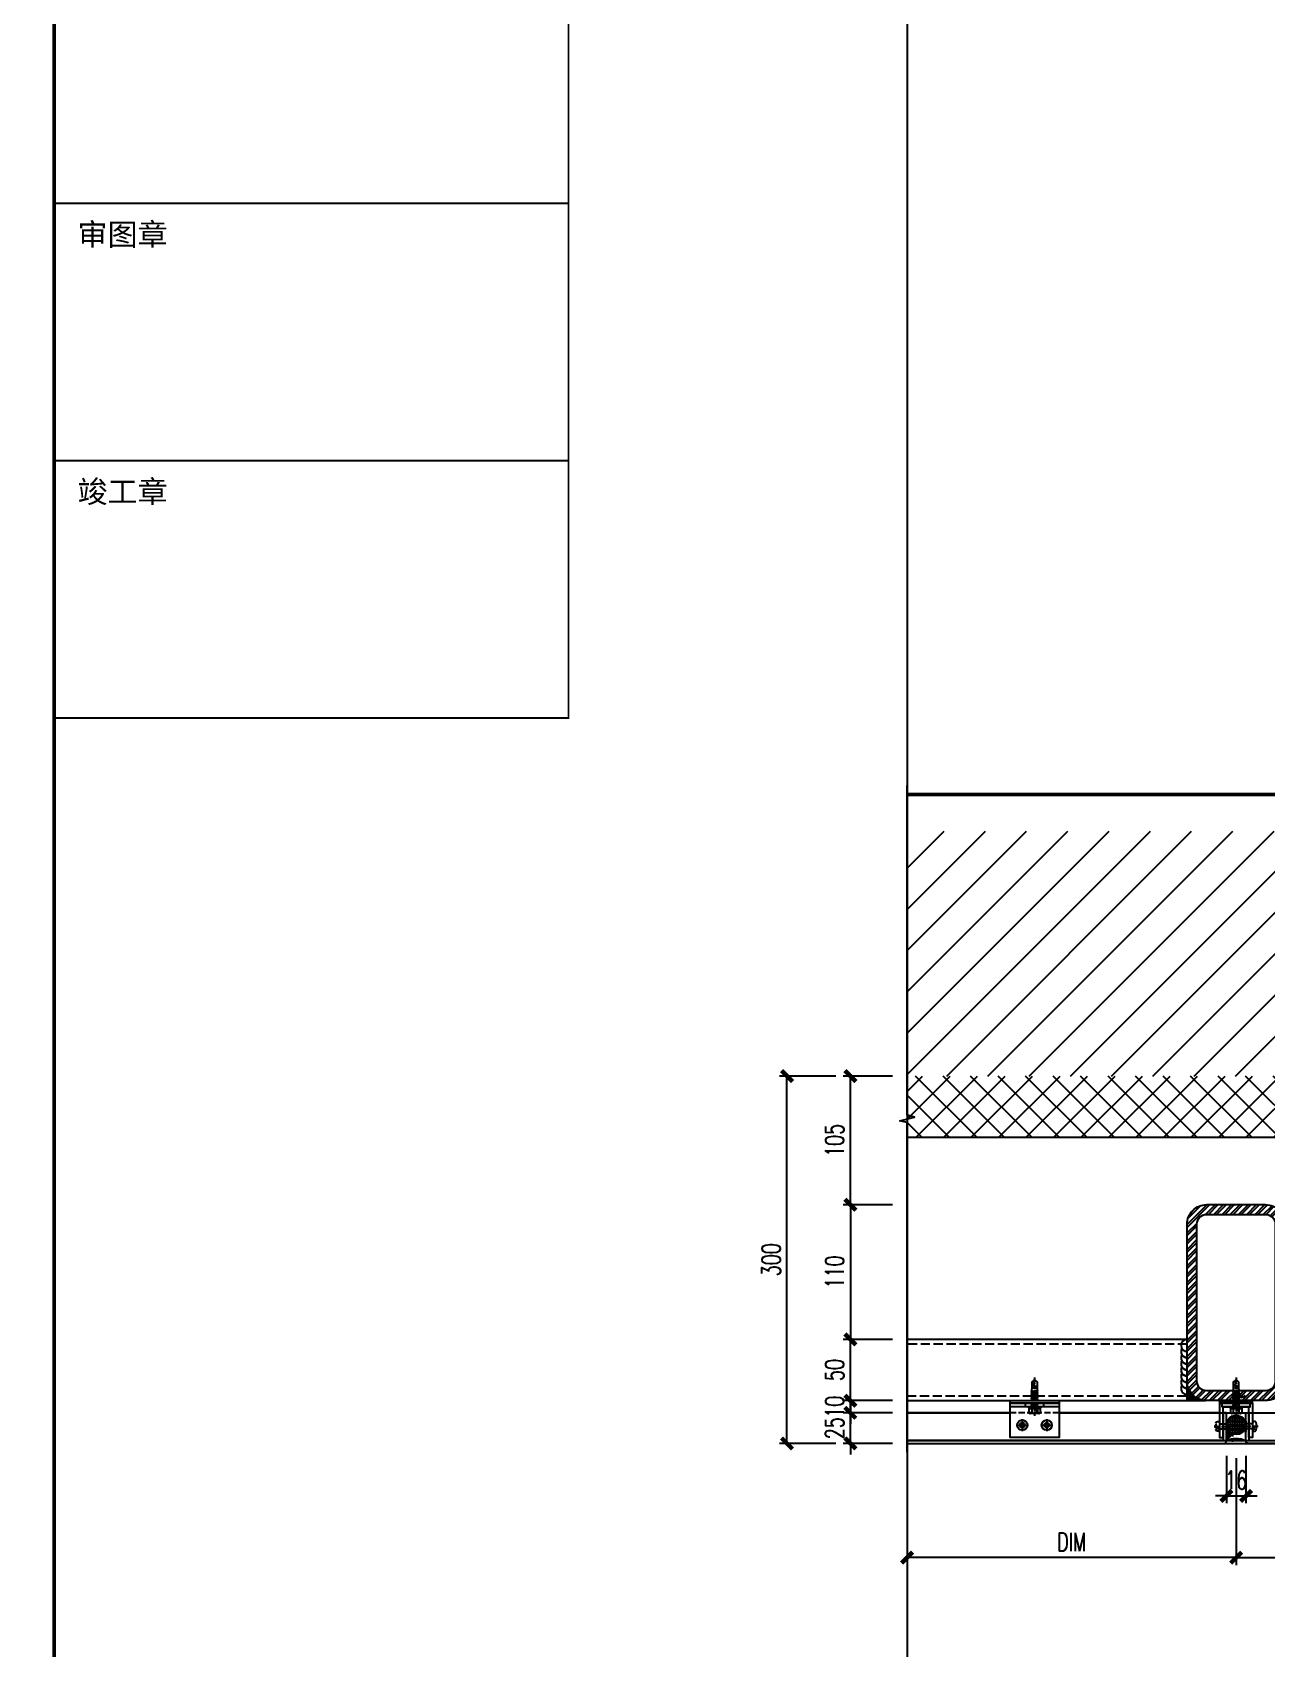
# Model space of a CAD drawing. Extents: x -160106 to 966792, y -663931 to 1550022.
# Drawn here: x -72099 to -71091, y -99144 to -97824 of the extents above; entities that cross this region are included whole.
import ezdxf
from ezdxf.enums import TextEntityAlignment as Align
from ezdxf.xclip import XClip

# ---------------------------------------------------------------- set-up
doc = ezdxf.new("R2010")
doc.units = 0
for name, pattern in [('CENTER', [2, 1.25, -0.25, 0.25, -0.25]), ('ZN-CENTER', [2, 1.25, -0.25, 0.25, -0.25]), ('ZN-DASH', [0.35, 0.25, -0.1])]:
    doc.linetypes.add(name, pattern=pattern)
for name, color, linetype in [('!ZN1-填充-8', 8, 'Continuous'), ('!ZN3-玻璃幕墙-4', 4, 'Continuous'), ('!ZN3-铝板幕墙-3', 3, 'Continuous'), ('!ZN4-焊缝-8', 8, 'Continuous'), ('!ZN4-辅助材料-1', 1, 'Continuous'), ('!ZN4-配件-11', 11, 'Continuous'), ('!ZN5-钢材投影-40', 40, 'Continuous'), ('!ZN5-钢材断面-2', 2, 'Continuous'), ('!ZN5-铝材投影-112', 112, 'Continuous'), ('!ZN6-虚线-8', 8, 'ZN-DASH'), ('0-cxFrame', 155, 'Continuous'), ('3符号', 173, 'Continuous'), ('DIM', 173, 'Continuous'), ('qianming', 155, 'Continuous')]:
    doc.layers.add(name, color=color, linetype=linetype)
doc.layers.add('0-cxText', color=131, linetype='Continuous', lineweight=25)
doc.layers.add('@ZN-型材编号（非打印层）', color=8, linetype='Continuous', plot=False)
doc.styles.add('cx_biaoti', font='')
doc.styles.add('cx_tuming', font='simhei.ttf')
doc.styles.add('cx_tuqian1', font='')
doc.styles.add('DHTEXT-1', font='ROMANS.shx', dxfattribs={"width": 0.7, "bigfont": 'CHINESE.shx'})
doc.styles.add('ZNTextStyle', font='ROMANS.shx', dxfattribs={"width": 0.7, "bigfont": 'CHINESE.shx'})
doc.styles.add('图框宋体', font='', dxfattribs={"width": 0.75})
doc.styles.add('黑体', font='simhei.ttf', dxfattribs={"height": 12})
doc.styles.get('cx_biaoti').set_extended_font_data('SimSun')
doc.styles.get('cx_tuqian1').set_extended_font_data('SimSun')
doc.styles.get('图框宋体').set_extended_font_data('SimSun')
doc.dimstyles.new('ZN6', dxfattribs={"dimscale": 6, "dimtxt": 2.5, "dimasz": 1.5, "dimexe": 1, "dimexo": 2, "dimgap": 0.9, "dimtad": 1, "dimdec": 0, "dimdsep": 46, "dimtxsty": 'DHTEXT-1', "dimblk": 'ARCHTICK', "dimcen": 2.5, "dimclrd": 173, "dimclre": 173, "dimclrt": 7, "dimazin": 2, "dimtfac": 1, "dimtdec": 1, "dimtix": 1, "dimtmove": 2, "dimatfit": 3, "dimfxl": 0, "dimtolj": 1, "dimtzin": 0, "dimarcsym": 0})

# ---------------------------------------------------------------- blocks, each defined once
blk = doc.blocks.new('20180403.10432054')
at = {"layer": '!ZN1-填充-8'}
h = blk.add_hatch(dxfattribs=at)
h.set_pattern_fill('ANSI32', color=256, style=0)
h.set_pattern_definition([(45, (-40, 0), (-3.3676, 3.3676), []), (45, (-37.755, 0), (-3.3676, 3.3676), [])])
edge = h.paths.add_edge_path(flags=16)
edge.add_line((-24, 152), (24, 152))
edge.add_arc((24, 144), 8, 0, 90, ccw=False)
edge.add_line((32, 144), (32, 16))
edge.add_arc((24, 16), 8, -90, 0, ccw=False)
edge.add_line((24, 8), (-24, 8))
edge.add_arc((-24, 16), 8, 180, 270, ccw=False)
edge.add_line((-32, 16), (-32, 144))
edge.add_arc((-24, 144), 8, 90, 180, ccw=False)
edge = h.paths.add_edge_path()
edge.add_line((-24, 160), (24, 160))
edge.add_arc((24, 144), 16, 0, 90, ccw=False)
edge.add_line((40, 144), (40, 16))
edge.add_arc((24, 16), 16, -90, 0, ccw=False)
edge.add_line((24, 0), (-24, 0))
edge.add_arc((-24, 16), 16, 180, 270, ccw=False)
edge.add_line((-40, 16), (-40, 144))
edge.add_arc((-24, 144), 16, 90, 180, ccw=False)
at = {"layer": '!ZN5-钢材断面-2'}
for points in [[(-24, 160), (24, 160, -0.414214), (40, 144), (40, 16, -0.414214), (24, 0), (-24, 0, -0.414214), (-40, 16), (-40, 144, -0.414214)], [(-24, 152), (24, 152, -0.414214), (32, 144), (32, 16, -0.414214), (24, 8), (-24, 8, -0.414214), (-32, 16), (-32, 144, -0.414214)]]:
    blk.add_lwpolyline(points, format="xyb", close=True, dxfattribs=at)
at = {"layer": '@ZN-型材编号（非打印层）', "style": 'ZNTextStyle', "width": 0.7}
blk.add_text('160x80x8', height=2, dxfattribs=at).set_placement((1.9, 3.3), align=Align.MIDDLE_CENTER)
blk = doc.blocks.new('*U2073')
at = {"layer": '!ZN3-玻璃幕墙-4'}
blk.add_blockref('20180403.10432054', (0, 0), dxfattribs=at)
blk = doc.blocks.new('铝板16mm胶缝')
at = {"layer": '!ZN1-填充-8'}
h = blk.add_hatch(dxfattribs=at)
h.set_pattern_fill('HONEY', color=256, scale=0.7, angle=-270, style=0)
h.set_pattern_definition([(90, (10097.3199, 185.0233), (-0.9623705, 1.666875), [1.11125, -2.2225]), (210, (10097.3199, 185.0233), (-0.962370845, -1.6668748), [1.11125, -2.2225]), (150, (10097.3199, 185.0233), (-1.924741345, 2e-07), [-2.2225, 1.11125])])
edge = h.paths.add_edge_path()
edge.add_ellipse((-8.5, 14.6), major_axis=(-8, 0), ratio=0.974793, start_angle=0, end_angle=360)
h = blk.add_hatch(dxfattribs=at)
h.set_pattern_fill('ANSI35', color=256, scale=0.5, angle=-270, style=0)
h.set_pattern_definition([(135, (0, 0), (-1.12253, -1.12253), []), (135, (0, 1.1225), (-1.12253, -1.12253), [1.984375, -0.396875, 0, -0.396875])])
edge = h.paths.add_edge_path()
edge.add_line((-0.5, 1.4), (-0.5, 14.6))
edge.add_line((-16.5, 1.4), (-16.5, 14.6))
edge.add_ellipse((-8.5, 14.6), major_axis=(-8, 0), ratio=0.974793, start_angle=0, end_angle=180)
edge.add_arc((-8.5, -14.4), 17.7, 63.1657, 116.8343)
at = {"layer": '!ZN4-辅助材料-1', "ltscale": 0.5}
blk.add_arc((-8.5, -14.4), 17.7, 63.1657, 116.8343, dxfattribs=at)
blk.add_ellipse((-8.5, 14.6), major_axis=(-8, 0), ratio=0.974793, dxfattribs=at)
at = {"layer": 'Defpoints', "ltscale": 0.5}
for p in [(-16.5, -0.6), (-8.5, -0.6), (-0.5, -0.6)]:
    blk.add_point(p, dxfattribs=at)
blk = doc.blocks.new('*U3378')
at = {"color": 0, "linetype": 'ZN-CENTER', "ltscale": 3}
blk.add_line((24, 0), (-7.3, 0), dxfattribs=at)
at = {"ltscale": 10}
for p, q in [((-5.4, -3.5), (-5.4, 3.5)), ((-1, 4.6), (-4.9, 4.6)), ((-1, 2.3), (-4.9, 2.3)), ((-0.6, -5.1), (-0.6, 5.1)), ((-0.2, 5.5), (0, 4.8)), ((0, -4.8), (0, 4.8)), ((0, 2.1), (14.3, 2.1)), ((1.4, 2.7), (2.2, -2.7)), ((3.2, 2.7), (4, -2.7)), ((5, 2.7), (5.8, -2.7)), ((6.8, 2.7), (7.6, -2.7)), ((8.6, 2.7), (9.4, -2.7)), ((10.4, 2.7), (11.2, -2.7)), ((12.2, 2.7), (13, -2.7)), ((-1, -2.3), (-4.9, -2.3)), ((-1, -4.6), (-4.9, -4.6)), ((-0.2, -5.5), (0, -4.8)), ((14.3, -2.1), (0, -2.1))]:
    blk.add_line(p, q, dxfattribs=at)
for points in [[(1.8, -2.1), (1, 2.1), (1.4, 2.7), (1.8, 2.1), (2.6, -2.1), (2.2, -2.7)], [(3.6, -2.1), (2.8, 2.1), (3.2, 2.7), (3.6, 2.1), (4.4, -2.1), (4, -2.7)], [(5.4, -2.1), (4.6, 2.1), (5, 2.7), (5.4, 2.1), (6.2, -2.1), (5.8, -2.7)], [(7.2, -2.1), (6.4, 2.1), (6.8, 2.7), (7.2, 2.1), (8, -2.1), (7.6, -2.7)], [(9, -2.1), (8.2, 2.1), (8.6, 2.7), (9, 2.1), (9.8, -2.1), (9.4, -2.7)], [(10.8, -2.1), (10, 2.1), (10.4, 2.7), (10.8, 2.1), (11.6, -2.1), (11.2, -2.7)], [(12.6, -2.1), (11.8, 2.1), (12.2, 2.7), (12.6, 2.1), (13.4, -2.1), (13, -2.7)]]:
    blk.add_lwpolyline(points, close=True, dxfattribs=at)
for points in [[(14.3, -2.1, -0.414214), (14.4, -2.2), (14.4, -2.3), (20.2, -2.3), (22, -0.3), (22, 0.3), (20.2, 2.3), (14.4, 2.3), (14.4, 2.2, -0.414214), (14.3, 2.1)], [(16.5, -2.3), (16.4, -1.2), (15.8, -1.5, -0.530462), (15, -1.2), (14.8, 0.1, -0.651316), (15.5, 0.5), (16, 0.2), (16.8, 0.7), (22, -0.3, -0.201226), (20.2, 2.3)]]:
    blk.add_lwpolyline(points, format="xyb", dxfattribs=at)
for centre, radius, start, end in [((-3.9, 3.5), 1.58, 133.1736, 226.8264), ((0.1, 0), 5.58, 155.5673, 204.4327), ((0.1, 3.5), 1.58, 133.1736, 226.8264), ((4.1, 0), 5.58, 155.5673, 204.4327), ((7.5, -2.9), 11.3, 132.4922, 138.6064), ((-3.9, -3.5), 1.58, 133.1736, 226.8264), ((0.1, -3.5), 1.58, 133.1736, 226.8264), ((7.5, 2.9), 11.3, 221.3936, 227.5078)]:
    blk.add_arc(centre, radius, start, end, dxfattribs=at)
at = {"layer": 'Defpoints', "color": 0, "ltscale": 10, "style": 'DHTEXT-1', "width": 0.7}
blk.add_text('5.5', height=1, rotation=90, dxfattribs=at).set_placement((-2.5, -0.9), align=Align.CENTER)
blk = doc.blocks.new('铝板连接件1(新规)')
at = {"layer": '!ZN1-填充-8'}
h = blk.add_hatch(dxfattribs=at)
h.set_pattern_fill('NET3', color=256, scale=0.4, angle=180, style=0)
h.set_pattern_definition([(180, (18968.597, 39999.0891), (-1e-15, -1.27), []), (240, (18968.597, 39999.0891), (1.099852263, -0.635), []), (300, (18968.597, 39999.0891), (1.099852263, 0.635), [])])
h.paths.add_polyline_path([(-13.5, 2), (-13.5, 0), (13.5, 0), (13.5, 2)])
at = {"layer": '!ZN4-辅助材料-1', "ltscale": 5}
blk.add_lwpolyline([(-13.5, 2), (-13.5, 0), (13.5, 0), (13.5, 2)], close=True, dxfattribs=at)
at = {"layer": '!ZN5-铝材投影-112'}
for points in [[(11.5, 2), (-13.5, 2), (-13.5, 30), (-10.5, 30), (-10.5, 5), (11.5, 5)], [(-11.5, 2), (13.5, 2), (13.5, 30), (10.5, 30), (10.5, 5), (-11.5, 5)]]:
    blk.add_lwpolyline(points, close=True, dxfattribs=at)
at = {"layer": '!ZN4-配件-11', "color": 1, "rotation": 270}
blk.add_blockref('*U3378', (0, 5), dxfattribs=at)
blk = doc.blocks.new('*U3563')
at = {"color": 0, "linetype": 'CENTER', "ltscale": 3}
blk.add_line((10, 0), (-2.5, 0), dxfattribs=at)
at = {"linetype": 'ByBlock', "lineweight": -2, "ltscale": 10}
for p, q in [((-1.2, -3), (-1.2, 3)), ((0, 4.2), (0, -4.2)), ((5.5, 2), (0, 2)), ((5.5, 2.5), (5.5, -2.5)), ((5.5, -2), (0, -2))]:
    blk.add_line(p, q, dxfattribs=at)
for centre, radius, start, end in [((4.4, 0), 5.96, 160.395, 199.605), ((0, 3), 1.2, 90, 180), ((7, 2.5), 1.5, 348.448, 180), ((16.2, 0), 8, 164.3308, 195.6692), ((6.2, 0), 2.67, 323.2266, 36.7843), ((0, -3), 1.2, 180, 270), ((7, -2.5), 1.5, 180, 11.552)]:
    blk.add_arc(centre, radius, start, end, dxfattribs=at)
at = {"layer": 'Defpoints', "color": 0, "ltscale": 10, "style": 'DHTEXT-1', "width": 0.7}
blk.add_text('D4', height=1, rotation=90, dxfattribs=at).set_placement((7.4, -1.8), align=Align.CENTER)
blk = doc.blocks.new('*U2075')
at = {"layer": '!ZN3-铝板幕墙-3'}
for p, q in [((-13.5, -5), (-625, -5)), ((13.5, -5), (625, -5))]:
    blk.add_line(p, q, dxfattribs=at)
for points in [[(-625, -30), (-10, -30, 0.414214), (-8, -28), (-8, -5), (-10.5, -5), (-10.5, -27, -0.414214), (-11, -27.5), (-625, -27.5)], [(625, -30), (10, -30, -0.414214), (8, -28), (8, -5), (10.5, -5), (10.5, -27, 0.414214), (11, -27.5), (625, -27.5)]]:
    blk.add_lwpolyline(points, format="xyb", dxfattribs=at)
at = {"layer": '!ZN4-辅助材料-1'}
blk.add_blockref('铝板16mm胶缝', (8.5, -29.4), dxfattribs=at)
at = {"layer": '!ZN4-配件-11', "rotation": 180}
blk.add_blockref('铝板连接件1(新规)', (0, 5), dxfattribs=at)
at = {"layer": '!ZN4-配件-11', "color": 1, "xscale": -1}
blk.add_blockref('*U3563', (-8, -16), dxfattribs=at)
at = {"layer": '!ZN4-配件-11', "color": 1}
blk.add_blockref('*U3563', (8, -16), dxfattribs=at)
blk = doc.blocks.new('20210830091405')
at = {"layer": '!ZN1-填充-8', "ltscale": 20}
h = blk.add_hatch(color=256, dxfattribs=at)
h.dxf.hatch_style = 1
edge = h.paths.add_edge_path()
edge.add_line((0, 8), (0, 0))
edge.add_line((0, 0), (8, 0))
edge.add_arc((8, 8), 8, 180, 270, ccw=False)
at = {"layer": '!ZN4-焊缝-8', "color": 8, "ltscale": 20}
blk.add_lwpolyline([(0, 8), (0, 0), (8, 0, -0.414214), (0, 8, 0.124793)], format="xyb", dxfattribs=at)
blk = doc.blocks.new('*U1991')
at = {"color": 0, "linetype": 'ZN-CENTER', "ltscale": 3}
blk.add_line((24, 0), (-7.3, 0), dxfattribs=at)
at = {"ltscale": 10}
for p, q in [((-5.4, -3.5), (-5.4, 3.5)), ((-1, 4.6), (-4.9, 4.6)), ((-1, 2.3), (-4.9, 2.3)), ((-0.6, -5.1), (-0.6, 5.1)), ((-0.2, 5.5), (0, 4.8)), ((0, -4.8), (0, 4.8)), ((0, 2.1), (14.3, 2.1)), ((1.4, 2.7), (2.2, -2.7)), ((3.2, 2.7), (4, -2.7)), ((5, 2.7), (5.8, -2.7)), ((6.8, 2.7), (7.6, -2.7)), ((8.6, 2.7), (9.4, -2.7)), ((10.4, 2.7), (11.2, -2.7)), ((12.2, 2.7), (13, -2.7)), ((-1, -2.3), (-4.9, -2.3)), ((-1, -4.6), (-4.9, -4.6)), ((-0.2, -5.5), (0, -4.8)), ((14.3, -2.1), (0, -2.1))]:
    blk.add_line(p, q, dxfattribs=at)
for points in [[(1.8, -2.1), (1, 2.1), (1.4, 2.7), (1.8, 2.1), (2.6, -2.1), (2.2, -2.7)], [(3.6, -2.1), (2.8, 2.1), (3.2, 2.7), (3.6, 2.1), (4.4, -2.1), (4, -2.7)], [(5.4, -2.1), (4.6, 2.1), (5, 2.7), (5.4, 2.1), (6.2, -2.1), (5.8, -2.7)], [(7.2, -2.1), (6.4, 2.1), (6.8, 2.7), (7.2, 2.1), (8, -2.1), (7.6, -2.7)], [(9, -2.1), (8.2, 2.1), (8.6, 2.7), (9, 2.1), (9.8, -2.1), (9.4, -2.7)], [(10.8, -2.1), (10, 2.1), (10.4, 2.7), (10.8, 2.1), (11.6, -2.1), (11.2, -2.7)], [(12.6, -2.1), (11.8, 2.1), (12.2, 2.7), (12.6, 2.1), (13.4, -2.1), (13, -2.7)]]:
    blk.add_lwpolyline(points, close=True, dxfattribs=at)
for points in [[(14.3, -2.1, -0.414214), (14.4, -2.2), (14.4, -2.3), (20.2, -2.3), (22, -0.3), (22, 0.3), (20.2, 2.3), (14.4, 2.3), (14.4, 2.2, -0.414214), (14.3, 2.1)], [(16.5, -2.3), (16.4, -1.2), (15.8, -1.5, -0.530462), (15, -1.2), (14.8, 0.1, -0.651316), (15.5, 0.5), (16, 0.2), (16.8, 0.7), (22, -0.3, -0.201226), (20.2, 2.3)]]:
    blk.add_lwpolyline(points, format="xyb", dxfattribs=at)
for centre, radius, start, end in [((-3.9, 3.5), 1.58, 133.1736, 226.8264), ((0.1, 0), 5.58, 155.5673, 204.4327), ((0.1, 3.5), 1.58, 133.1736, 226.8264), ((4.1, 0), 5.58, 155.5673, 204.4327), ((7.5, -2.9), 11.3, 132.4922, 138.6064), ((-3.9, -3.5), 1.58, 133.1736, 226.8264), ((0.1, -3.5), 1.58, 133.1736, 226.8264), ((7.5, 2.9), 11.3, 221.3936, 227.5078)]:
    blk.add_arc(centre, radius, start, end, dxfattribs=at)
at = {"layer": 'Defpoints', "color": 0, "ltscale": 10, "style": 'DHTEXT-1', "width": 0.7}
blk.add_text('5.5', height=1, rotation=90, dxfattribs=at).set_placement((-2.5, -0.9), align=Align.CENTER)
blk = doc.blocks.new('*U2070')
at = {"color": 0, "linetype": 'CENTER', "ltscale": 3}
for p, q in [((4.9, 0), (-4.9, 0)), ((0, 4.9), (0, -4.9))]:
    blk.add_line(p, q, dxfattribs=at)
at = {"linetype": 'ByBlock', "ltscale": 10}
for radius in [4.2, 2, 1.23]:
    blk.add_circle((0, 0), radius, dxfattribs=at)
blk = doc.blocks.new('*U2372')
at = {"ltscale": 0.125}
blk.add_wipeout([(-20, -30), (20, -30), (20, -5), (-20, -5)], dxfattribs=at).dxf.layer = '!ZN6-虚线-8'
at = {"layer": '!ZN1-填充-8'}
h = blk.add_hatch(dxfattribs=at)
h.set_pattern_fill('NET3', color=256, scale=0.75, angle=180, style=0)
h.set_pattern_definition([(180, (-1731.706, 294.7402), (-3e-16, -2.38125), []), (240, (-1731.706, 294.7402), (2.062223, -1.190625), []), (300, (-1731.706, 294.7402), (2.062223, 1.190625), [])])
h.paths.add_polyline_path([(20, 0), (-20, 0), (-20, -2), (20, -2)])
at = {"layer": '!ZN5-铝材投影-112'}
blk.add_lwpolyline([(20, -2), (-20, -2), (-20, -30), (20, -30)], close=True, dxfattribs=at)
at = {"layer": '!ZN6-虚线-8', "color": 8, "linetype": 'ZN-DASH', "ltscale": 20}
blk.add_line((-20, -10), (20, -10), dxfattribs=at)
at = {"layer": '!ZN6-虚线-8', "linetype": 'ZN-DASH', "ltscale": 10}
for p, q in [((-7.5, -5), (-7.5, -2)), ((7.5, -5), (7.5, -2))]:
    blk.add_line(p, q, dxfattribs=at)
at = {"layer": '!ZN4-配件-11', "color": 1, "xscale": -1, "rotation": 270}
for name, p in [('*U1991', (0, -5)), ('*U2070', (-10, -20)), ('*U2070', (10, -20))]:
    blk.add_blockref(name, p, dxfattribs=at)
at = {"ltscale": 0.25}
blk.add_wipeout([(20, 0), (20, -2), (-20, -2), (-20, 0)], dxfattribs=at).dxf.layer = '!ZN4-辅助材料-1'
at = {"layer": '!ZN4-辅助材料-1'}
blk.add_lwpolyline([(20, 0), (-20, 0), (-20, -2), (20, -2)], close=True, dxfattribs=at)
at = {"layer": '!ZN5-铝材投影-112', "ltscale": 0.25}
blk.add_line((-20, -5), (20, -5), dxfattribs=at)
blk = doc.blocks.new('20250826160552')
at = {"layer": '!ZN1-填充-8'}
h = blk.add_hatch(dxfattribs=at)
h.set_pattern_fill('ANSI37', color=256, scale=10, style=0)
h.set_pattern_definition([(45, (-6672.397, -121.143), (-11.22532, 11.22532), []), (135, (-6672.397, -121.143), (-11.22532, -11.22532), [])])
h.paths.add_polyline_path([(-3716.5, 300), (-3716.5, 250), (-250, 250), (-250, 700), (-300, 700), (-300, 300)])
h = blk.add_hatch(dxfattribs=at)
h.set_pattern_fill('ANSI31', color=256, scale=15, style=0)
h.set_pattern_definition([(45, (-11945.631, -4179.27), (-16.83798, 16.83798), [])])
h.paths.add_polyline_path([(-3750, 500), (-3750, 300), (-900, 300), (-900, 500)])
blk.add_lwpolyline([(-3716.5, 250), (-250, 250), (-250, 700)], dxfattribs=at)
at = {"layer": '!ZN3-铝板幕墙-3'}
for points in [[(-3800, 335), (-3800, 0), (30, 0), (30, 695)], [(-3797.5, 332.5), (-3797.5, 2.5), (27.5, 2.5), (27.5, 692.5)], [(-3775, 310), (-3775, 25), (5, 25), (5, 692.5)]]:
    blk.add_lwpolyline(points, dxfattribs=at)
at = {"layer": '!ZN4-焊缝-8', "color": 8, "ltscale": 20}
blk.add_lwpolyline([(-1340, 85, 1), (-1340, 75, -0.267949), (-1344.3, 77.5, 0.57735), (-1340, 70, -0.267949), (-1344.3, 72.5, 0.57735), (-1340, 65, -0.267949), (-1344.3, 67.5, 0.57735), (-1340, 60, -0.267949), (-1344.3, 62.5, 0.57735), (-1340, 55, -0.267949), (-1344.3, 57.5, 0.57735), (-1340, 50, -0.267949), (-1344.3, 52.5, 0.57735), (-1340, 45, -0.267949), (-1344.3, 47.5, 0.57735), (-1340, 40)], format="xyb", dxfattribs=at)
at = {"layer": '!ZN5-钢材投影-40', "ltscale": 30}
for p, q in [((-1340, 85), (-2510, 85)), ((-1340, 35), (-1340, 85))]:
    blk.add_line(p, q, dxfattribs=at)
at = {"layer": '!ZN5-钢材投影-40'}
blk.add_line((-2510, 35), (-1340, 35), dxfattribs=at)
at = {"layer": '!ZN6-虚线-8', "ltscale": 30}
blk.add_line((-1340, 81), (-2510, 81), dxfattribs=at)
blk.add_lwpolyline([(-2510, 39), (-1340, 39)], dxfattribs=at)
at = {"color": 4, "linetype": 'ZN-DASH', "ltscale": 30, "const_width": 3}
blk.add_lwpolyline([(-3800.1, 530), (-930, 530), (-930, 1130), (-250, 1130), (-250, 830.4)], dxfattribs=at)
at = {"layer": '!ZN5-钢材断面-2'}
blk.add_blockref('*U2073', (-1300, 35), dxfattribs=at)
blk.add_blockref('*U2075', (-1300, 30))
at = {"ltscale": 20, "xscale": 1.878270804985896, "yscale": 1.878270804985896, "zscale": 1.878270804985896}
blk.add_blockref('20210830091405', (-1340, 35), dxfattribs=at)
at = {"xscale": -1}
blk.add_blockref('*U2372', (-1464.6, 35), dxfattribs=at)
blk = doc.blocks.new('zjcx_lan_xinxi(Dragon)')
for p, q in [((7000, -3200), (0, -3200)), ((7000, -6700), (0, -6700)), ((7000, -10200), (0, -10200)), ((7000, -13700), (0, -13700)), ((7000, -17200), (0, -17200))]:
    blk.add_line(p, q)
at = {"const_width": 25}
blk.add_lwpolyline([(0, -20700), (7000, -20700), (7000, 0), (0, 0)], close=True, dxfattribs=at)
for points in [[(2500, -3200), (2500, 0)], [(4500, -3200), (4500, 0)], [(0, -800), (7000, -800)], [(0, -1600), (7000, -1600)], [(0, -2400), (7000, -2400)]]:
    blk.add_lwpolyline(points)
for points in [[(7000, -3200), (7000, 0)], [(0, -3200), (7000, -3200)], [(0, -20700), (7000, -20700), (7000, -3200)], [(0, -20700), (7000, -20700)]]:
    blk.add_lwpolyline(points, dxfattribs=at)
at = {"style": '图框宋体'}
for s, p in [('实   名', (3500, -400)), ('签   名', (5750, -400)), ('项目负责人', (1204, -1200)), ('专业负责人', (1250, -2000)), ('设  计  人', (1250, -2800))]:
    blk.add_text(s, height=300, dxfattribs=at).set_placement(p, align=Align.MIDDLE)
for s, p in [('注册（执业）章', (318, -3771)), ('预留章', (318, -7271)), ('出图章(未盖出图专用章本图无效)', (318, -10771)), ('审图章', (318, -14271)), ('竣工章', (318, -17771))]:
    blk.add_text(s, height=300, dxfattribs=at).set_placement(p)
blk = doc.blocks.new('T-信息(Dragon)')
at = {"layer": '0-cxFrame'}
blk.add_blockref('zjcx_lan_xinxi(Dragon)', (0, 0), dxfattribs=at)
at = {"layer": 'qianming', "color": 3, "style": 'cx_biaoti'}
for s, p in [('宋月飞', (3585, -1168)), ('宋月飞', (3585, -1968)), ('叶佳超', (3585, -2768))]:
    blk.add_text(s, height=350, dxfattribs=at).set_placement(p, align=Align.MIDDLE_CENTER)
blk = doc.blocks.new('TK22.A2 L(Dragon)')
at = {"layer": '0-cxFrame', "const_width": 0.5}
blk.add_lwpolyline([(-80, 10), (-574, 10), (-574, 410), (-80, 410)], close=True, dxfattribs=at)
at = {"layer": '0-cxFrame', "xscale": 0.01, "yscale": 0.01, "zscale": 0.01}
blk.add_blockref('T-信息(Dragon)', (-574, 410), dxfattribs=at)
at = {"style": '黑体', "flags": 4}
blk.add_attdef('图幅', text='', height=3.3, dxfattribs=at).set_placement((-40, 3), align=Align.RIGHT)
at = {"layer": '0-cxText', "flags": 4}
for tag, height, style, p in [('建设单位', 3.5, 'cx_tuming', (-45, 240)), ('项目名称', 3.5, 'cx_tuming', (-45, 210)), ('子项名称', 3.5, 'cx_tuming', (-45, 180)), ('工程编号', 3.3, 'cx_tuqian1', (-35, 165)), ('图名1', 3.5, 'cx_tuming', (-45, 87)), ('图名2', 3.5, 'cx_tuming', (-45, 79)), ('图名3', 3.5, 'cx_tuming', (-45, 71)), ('出图日期', 3.3, 'cx_tuqian1', (-39, 60)), ('专业', 3.3, 'cx_tuqian1', (-55, 52)), ('图号', 3.3, 'cx_tuqian1', (-55, 44)), ('版次', 3.3, 'cx_tuqian1', (-20, 44))]:
    blk.add_attdef(tag, text='', height=height, dxfattribs=dict(at, style=style)).set_placement(p, align=Align.MIDDLE)
at = {"layer": 'Defpoints', "color": 6, "flags": 4}
for tag, height, style, p in [('tufu', 3.3, '黑体', (-12, 12)), ('dwfname', 4, 'cx_tuqian1', (-80, 3))]:
    blk.add_attdef(tag, text='', height=height, dxfattribs=dict(at, style=style)).set_placement(p, align=Align.RIGHT)
blk = doc.blocks.new('_ArchTick')
at = {"color": 0, "linetype": 'ByBlock', "const_width": 0.4}
blk.add_lwpolyline([(-0.5, -0.5), (0.5, 0.5)], dxfattribs=at)
blk = doc.blocks.new('*D1266')
at = {"layer": 'Defpoints', "color": 0, "ltscale": 60, "transparency": 16777216}
for p in [(-71116.2, -98976.6), (-69836.2, -98976.6), (-69836.2, -99069.8)]:
    blk.add_point(p, dxfattribs=at)
at = {"layer": 'DIM', "color": 173, "linetype": 'ByBlock', "lineweight": -2, "ltscale": 60, "transparency": 16777216}
for p, q in [((-71116.2, -98988.6), (-71116.2, -99075.8)), ((-69836.2, -98988.6), (-69836.2, -99075.8)), ((-71116.2, -99069.8), (-69836.2, -99069.8))]:
    blk.add_line(p, q, dxfattribs=at)
at = {"layer": 'DIM', "color": 173, "lineweight": -2, "ltscale": 60, "transparency": 16777216, "xscale": 9, "yscale": 9, "zscale": 9, "rotation": 180}
blk.add_blockref('_ArchTick', (-71116.2, -99069.8), dxfattribs=at)
at = {"layer": 'DIM', "color": 173, "lineweight": -2, "ltscale": 60, "transparency": 16777216, "xscale": 9, "yscale": 9, "zscale": 9}
blk.add_blockref('_ArchTick', (-69836.2, -99069.8), dxfattribs=at)
at = {"layer": 'DIM', "color": 7, "ltscale": 60, "transparency": 16777216, "insert": (-70476.2, -99056.9), "char_height": 15, "attachment_point": 5, "style": 'DHTEXT-1'}
blk.add_mtext('\\A1;1280', dxfattribs=at)
blk = doc.blocks.new('*D1267')
at = {"layer": 'Defpoints', "color": 0, "ltscale": 60, "transparency": 16777216}
for p in [(-71384.9, -98976.6), (-71116.2, -98976.6), (-71384.9, -99069.8)]:
    blk.add_point(p, dxfattribs=at)
at = {"layer": 'DIM', "color": 173, "linetype": 'ByBlock', "lineweight": -2, "ltscale": 60, "transparency": 16777216}
for p, q in [((-71384.9, -98988.6), (-71384.9, -99075.8)), ((-71116.2, -98988.6), (-71116.2, -99075.8)), ((-71116.2, -99069.8), (-71384.9, -99069.8))]:
    blk.add_line(p, q, dxfattribs=at)
at = {"layer": 'DIM', "color": 173, "lineweight": -2, "ltscale": 60, "transparency": 16777216, "xscale": 9, "yscale": 9, "zscale": 9, "rotation": 180}
blk.add_blockref('_ArchTick', (-71384.9, -99069.8), dxfattribs=at)
at = {"layer": 'DIM', "color": 173, "lineweight": -2, "ltscale": 60, "transparency": 16777216, "xscale": 9, "yscale": 9, "zscale": 9}
blk.add_blockref('_ArchTick', (-71116.2, -99069.8), dxfattribs=at)
at = {"layer": 'DIM', "color": 7, "ltscale": 60, "transparency": 16777216, "insert": (-71250.6, -99056.9), "char_height": 15, "width": 26.5, "attachment_point": 5, "style": 'DHTEXT-1'}
blk.add_mtext('\\A1;DIM', dxfattribs=at)
blk = doc.blocks.new('*D1268')
at = {"layer": 'Defpoints', "color": 0, "ltscale": 60, "transparency": 16777216}
for p in [(-71124.2, -98974.6), (-71108.2, -98974.6), (-71108.2, -99019.4)]:
    blk.add_point(p, dxfattribs=at)
at = {"layer": 'DIM', "color": 173, "linetype": 'ByBlock', "lineweight": -2, "ltscale": 60, "transparency": 16777216}
for p, q in [((-71124.2, -98986.6), (-71124.2, -99025.4)), ((-71108.2, -98986.6), (-71108.2, -99025.4)), ((-71124.2, -99019.4), (-71133.2, -99019.4)), ((-71124.2, -99019.4), (-71108.2, -99019.4)), ((-71108.2, -99019.4), (-71099.2, -99019.4))]:
    blk.add_line(p, q, dxfattribs=at)
at = {"layer": 'DIM', "color": 173, "lineweight": -2, "ltscale": 60, "transparency": 16777216, "xscale": 9, "yscale": 9, "zscale": 9}
blk.add_blockref('_ArchTick', (-71124.2, -99019.4), dxfattribs=at)
at = {"layer": 'DIM', "color": 173, "lineweight": -2, "ltscale": 60, "transparency": 16777216, "xscale": 9, "yscale": 9, "zscale": 9, "rotation": 180}
blk.add_blockref('_ArchTick', (-71108.2, -99019.4), dxfattribs=at)
at = {"layer": 'DIM', "color": 7, "ltscale": 60, "transparency": 16777216, "insert": (-71116.2, -99006.5), "char_height": 15, "attachment_point": 5, "style": 'DHTEXT-1'}
blk.add_mtext('\\A1;16', dxfattribs=at)
blk = doc.blocks.new('*D1270')
at = {"layer": 'Defpoints', "color": 0, "ltscale": 60, "transparency": 16777216}
for p in [(-71431.2, -98951.6), (-71384.9, -98951.6), (-71384.9, -98976.6)]:
    blk.add_point(p, dxfattribs=at)
at = {"layer": 'DIM', "color": 173, "linetype": 'ByBlock', "lineweight": -2, "ltscale": 60, "transparency": 16777216}
for p, q in [((-71431.2, -98951.6), (-71431.2, -98942.6)), ((-71396.9, -98951.6), (-71437.2, -98951.6)), ((-71431.2, -98976.6), (-71431.2, -98951.6)), ((-71396.9, -98976.6), (-71437.2, -98976.6)), ((-71431.2, -98976.6), (-71431.2, -98985.6))]:
    blk.add_line(p, q, dxfattribs=at)
at = {"layer": 'DIM', "color": 173, "lineweight": -2, "ltscale": 60, "transparency": 16777216, "xscale": 9, "yscale": 9, "zscale": 9}
for p, rotation in [((-71431.2, -98951.6), 270), ((-71431.2, -98976.6), 90)]:
    blk.add_blockref('_ArchTick', p, dxfattribs=dict(at, rotation=rotation))
at = {"layer": 'DIM', "color": 7, "ltscale": 60, "transparency": 16777216, "insert": (-71444.1, -98964.1), "char_height": 15, "attachment_point": 5, "rotation": 90, "style": 'DHTEXT-1'}
blk.add_mtext('\\A1;25', dxfattribs=at)
blk = doc.blocks.new('*D1271')
at = {"layer": 'Defpoints', "color": 0, "ltscale": 60, "transparency": 16777216}
for p in [(-71384.9, -98941.6), (-71431.2, -98951.6), (-71384.9, -98951.6)]:
    blk.add_point(p, dxfattribs=at)
at = {"layer": 'DIM', "color": 173, "linetype": 'ByBlock', "lineweight": -2, "ltscale": 60, "transparency": 16777216}
for p, q in [((-71431.2, -98941.6), (-71431.2, -98932.6)), ((-71396.9, -98941.6), (-71437.2, -98941.6)), ((-71431.2, -98941.6), (-71431.2, -98951.6)), ((-71396.9, -98951.6), (-71437.2, -98951.6)), ((-71431.2, -98951.6), (-71431.2, -98960.6))]:
    blk.add_line(p, q, dxfattribs=at)
at = {"layer": 'DIM', "color": 173, "lineweight": -2, "ltscale": 60, "transparency": 16777216, "xscale": 9, "yscale": 9, "zscale": 9}
for p, rotation in [((-71431.2, -98941.6), 270), ((-71431.2, -98951.6), 90)]:
    blk.add_blockref('_ArchTick', p, dxfattribs=dict(at, rotation=rotation))
at = {"layer": 'DIM', "color": 7, "ltscale": 60, "transparency": 16777216, "insert": (-71444.1, -98946.6), "char_height": 15, "attachment_point": 5, "rotation": 90, "style": 'DHTEXT-1'}
blk.add_mtext('\\A1;10', dxfattribs=at)
blk = doc.blocks.new('*D1272')
at = {"layer": 'Defpoints', "color": 0, "ltscale": 60, "transparency": 16777216}
for p in [(-71431.2, -98891.6), (-71384.9, -98891.6), (-71384.9, -98941.6)]:
    blk.add_point(p, dxfattribs=at)
at = {"layer": 'DIM', "color": 173, "linetype": 'ByBlock', "lineweight": -2, "ltscale": 60, "transparency": 16777216}
for p, q in [((-71396.9, -98891.6), (-71437.2, -98891.6)), ((-71431.2, -98941.6), (-71431.2, -98891.6)), ((-71396.9, -98941.6), (-71437.2, -98941.6))]:
    blk.add_line(p, q, dxfattribs=at)
at = {"layer": 'DIM', "color": 173, "lineweight": -2, "ltscale": 60, "transparency": 16777216, "xscale": 9, "yscale": 9, "zscale": 9}
for p, rotation in [((-71431.2, -98891.6), 90), ((-71431.2, -98941.6), 270)]:
    blk.add_blockref('_ArchTick', p, dxfattribs=dict(at, rotation=rotation))
at = {"layer": 'DIM', "color": 7, "ltscale": 60, "transparency": 16777216, "insert": (-71444.1, -98916.6), "char_height": 15, "attachment_point": 5, "rotation": 90, "style": 'DHTEXT-1'}
blk.add_mtext('\\A1;50', dxfattribs=at)
blk = doc.blocks.new('*D1273')
at = {"layer": 'Defpoints', "color": 0, "ltscale": 60, "transparency": 16777216}
for p in [(-71384.9, -98781.6), (-71431.2, -98891.6), (-71384.9, -98891.6)]:
    blk.add_point(p, dxfattribs=at)
at = {"layer": 'DIM', "color": 173, "linetype": 'ByBlock', "lineweight": -2, "ltscale": 60, "transparency": 16777216}
for p, q in [((-71396.9, -98781.6), (-71437.2, -98781.6)), ((-71431.2, -98781.6), (-71431.2, -98891.6)), ((-71396.9, -98891.6), (-71437.2, -98891.6))]:
    blk.add_line(p, q, dxfattribs=at)
at = {"layer": 'DIM', "color": 173, "lineweight": -2, "ltscale": 60, "transparency": 16777216, "xscale": 9, "yscale": 9, "zscale": 9}
for p, rotation in [((-71431.2, -98781.6), 90), ((-71431.2, -98891.6), 270)]:
    blk.add_blockref('_ArchTick', p, dxfattribs=dict(at, rotation=rotation))
at = {"layer": 'DIM', "color": 7, "ltscale": 60, "transparency": 16777216, "insert": (-71444.1, -98836.6), "char_height": 15, "attachment_point": 5, "rotation": 90, "style": 'DHTEXT-1'}
blk.add_mtext('\\A1;110', dxfattribs=at)
blk = doc.blocks.new('*D1274')
at = {"layer": 'Defpoints', "color": 0, "ltscale": 60, "transparency": 16777216}
for p in [(-71431.2, -98676.6), (-71384.9, -98676.6), (-71384.9, -98781.6)]:
    blk.add_point(p, dxfattribs=at)
at = {"layer": 'DIM', "color": 173, "linetype": 'ByBlock', "lineweight": -2, "ltscale": 60, "transparency": 16777216}
for p, q in [((-71396.9, -98676.6), (-71437.2, -98676.6)), ((-71431.2, -98781.6), (-71431.2, -98676.6)), ((-71396.9, -98781.6), (-71437.2, -98781.6))]:
    blk.add_line(p, q, dxfattribs=at)
at = {"layer": 'DIM', "color": 173, "lineweight": -2, "ltscale": 60, "transparency": 16777216, "xscale": 9, "yscale": 9, "zscale": 9}
for p, rotation in [((-71431.2, -98676.6), 90), ((-71431.2, -98781.6), 270)]:
    blk.add_blockref('_ArchTick', p, dxfattribs=dict(at, rotation=rotation))
at = {"layer": 'DIM', "color": 7, "ltscale": 60, "transparency": 16777216, "insert": (-71444.1, -98729.1), "char_height": 15, "attachment_point": 5, "rotation": 90, "style": 'DHTEXT-1'}
blk.add_mtext('\\A1;105', dxfattribs=at)
blk = doc.blocks.new('*D1275')
at = {"layer": 'Defpoints', "color": 0, "ltscale": 60, "transparency": 16777216}
for p in [(-71483, -98676.6), (-71431.2, -98676.6), (-71431.2, -98976.6)]:
    blk.add_point(p, dxfattribs=at)
at = {"layer": 'DIM', "color": 173, "linetype": 'ByBlock', "lineweight": -2, "ltscale": 60, "transparency": 16777216}
for p, q in [((-71443.2, -98676.6), (-71489, -98676.6)), ((-71483, -98976.6), (-71483, -98676.6)), ((-71443.2, -98976.6), (-71489, -98976.6))]:
    blk.add_line(p, q, dxfattribs=at)
at = {"layer": 'DIM', "color": 173, "lineweight": -2, "ltscale": 60, "transparency": 16777216, "xscale": 9, "yscale": 9, "zscale": 9}
for p, rotation in [((-71483, -98676.6), 90), ((-71483, -98976.6), 270)]:
    blk.add_blockref('_ArchTick', p, dxfattribs=dict(at, rotation=rotation))
at = {"layer": 'DIM', "color": 7, "ltscale": 60, "transparency": 16777216, "insert": (-71495.9, -98826.6), "char_height": 15, "attachment_point": 5, "rotation": 90, "style": 'DHTEXT-1'}
blk.add_mtext('\\A1;300', dxfattribs=at)

msp = doc.modelspace()

# ---------------------------------------------------------------- block references
at = {"ltscale": 30}
ref = msp.add_blockref('20250826160552', (-69816.24, -98976.59), dxfattribs=at)
XClip(ref).set_block_clipping_path([(-1568.6831946932, -191.5887051829), (78.3919054, 1382.7360350911)])
ref = msp.add_blockref('20250826160552', (-70191.33, -99062.2), dxfattribs=at)
XClip(ref).set_block_clipping_path([(-3893.1197961643, -96.1638869647), (-2419.9318440138, 621.3905797406)])

# ---------------------------------------------------------------- dimensions: what is measured, and where the dimension line sits
at = {"layer": 'DIM', "ltscale": 60}
dim = msp.add_linear_dim(base=(-71482.95, -98676.59), p1=(-71431.21, -98976.59), p2=(-71431.21, -98676.59), angle=90, dimstyle='ZN6', dxfattribs=at)
dim.commit()
dim.dimension.update_dxf_attribs({"geometry": '*D1275', "text_midpoint": (-71495.85, -98826.59)})

# ---------------------------------------------------------------- next in the draw order: linework, layer by layer
at = {"layer": '3符号'}
msp.add_lwpolyline([(-71384.92, -98983.79), (-71384.92, -98714.59), (-71390.92, -98713.09), (-71378.92, -98710.09), (-71384.92, -98708.59), (-71384.92, -98439.39)], dxfattribs=at)

# ---------------------------------------------------------------- next in the draw order: block references
at = {"layer": '0-cxFrame', "xscale": 6, "yscale": 6, "zscale": 6}
msp.add_blockref('TK22.A2 L(Dragon)', (-68637.4, -99602.2), dxfattribs=at)

# ---------------------------------------------------------------- next in the draw order: dimensions: what is measured, and where the dimension line sits
at = {"layer": 'DIM', "ltscale": 60}
for base, p1, p2, picture, middle in [((-71431.21, -98676.59), (-71384.92, -98781.59), (-71384.92, -98676.59), '*D1274', (-71444.11, -98729.09)), ((-71431.21, -98891.59), (-71384.92, -98781.59), (-71384.92, -98891.59), '*D1273', (-71444.11, -98836.59)), ((-71431.21, -98891.59), (-71384.92, -98941.59), (-71384.92, -98891.59), '*D1272', (-71444.11, -98916.59)), ((-71431.21, -98951.59), (-71384.92, -98941.59), (-71384.92, -98951.59), '*D1271', (-71444.11, -98946.59)), ((-71431.21, -98951.59), (-71384.92, -98976.59), (-71384.92, -98951.59), '*D1270', (-71444.11, -98964.09))]:
    dim = msp.add_linear_dim(base=base, p1=p1, p2=p2, angle=90, dimstyle='ZN6', dxfattribs=at)
    dim.commit()
    dim.dimension.update_dxf_attribs({"geometry": picture, "text_midpoint": middle})
dim = msp.add_linear_dim(base=(-71384.92, -99069.79), p1=(-71116.24, -98976.59), p2=(-71384.92, -98976.59), text='DIM', dimstyle='ZN6', dxfattribs=at)
dim.commit()
dim.dimension.update_dxf_attribs({"geometry": '*D1267', "text_midpoint": (-71250.58, -99056.89)})
for base, p1, p2, picture, middle in [((-71108.24, -99019.42), (-71124.24, -98974.59), (-71108.24, -98974.59), '*D1268', (-71116.24, -99006.52)), ((-69836.24, -99069.79), (-71116.24, -98976.59), (-69836.24, -98976.59), '*D1266', (-70476.24, -99056.89))]:
    dim = msp.add_linear_dim(base=base, p1=p1, p2=p2, dimstyle='ZN6', dxfattribs=at)
    dim.commit()
    dim.dimension.update_dxf_attribs({"geometry": picture, "text_midpoint": middle})

doc.saveas('drawing.dxf')
